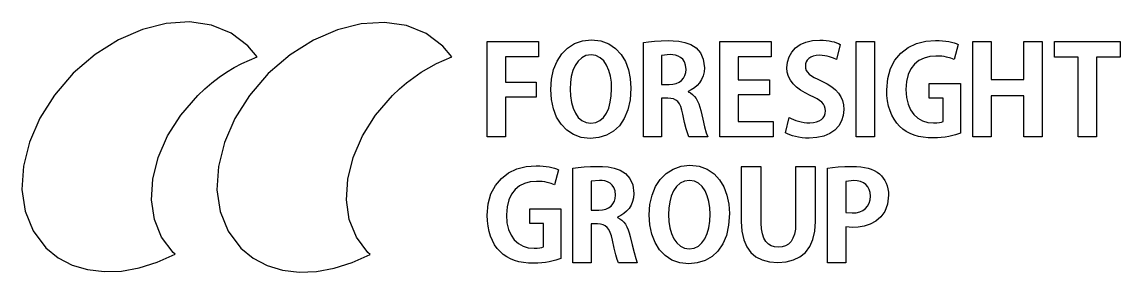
# Model space of a CAD drawing. Extents: x -180 to 158, y -77 to 92.
# Drawn here: x -5.5 to 77.9, y -56.1 to -37.1 of the extents above; entities that cross this region are included whole.
import ezdxf

# ---------------------------------------------------------------- set-up
doc = ezdxf.new("R2010")
doc.units = 0
doc.layers.add('LAYER_1', color=7, linetype='CONTINUOUS')

msp = doc.modelspace()

# ---------------------------------------------------------------- linework, layer by layer
at = {"layer": 'LAYER_1', "color": 250}
for points in [[(5.9443, -54.585), (5.0698, -53.4311), (4.5274, -52.0853), (4.3094, -50.5955), (4.4082, -49.0095), (4.816, -47.3752), (5.5254, -45.7404), (6.5285, -44.153), (7.8178, -42.6608), (8.34, -42.1661), (8.8782, -41.7077), (9.4304, -41.2861), (9.9943, -40.9015), (10.5679, -40.5542), (11.1491, -40.2448), (11.7356, -39.9735), (12.3255, -39.7406), (11.6264, -38.8999), (10.3432, -37.9302), (8.8461, -37.3282), (7.1885, -37.0855), (5.4237, -37.1941), (3.6052, -37.6455), (1.7863, -38.4317), (0.0204, -39.5443), (-1.6391, -40.9752), (-3.0731, -42.6343), (-4.1885, -44.3993), (-4.977, -46.217), (-5.4302, -48.034), (-5.5398, -49.7971), (-5.2973, -51.453), (-4.6944, -52.9484), (-3.7228, -54.2302), (-2.7848, -54.9898), (-1.7203, -55.5427), (-0.5514, -55.8924), (0.6997, -56.0425), (2.011, -55.9964), (3.3605, -55.7577), (4.7259, -55.3297), (6.0852, -54.716), (5.9443, -54.585)], [(20.7377, -54.5888), (19.8626, -53.4353), (19.3196, -52.0894), (19.1012, -50.5993), (19.1997, -49.0127), (19.6075, -47.3778), (20.317, -45.7425), (21.3207, -44.1548), (22.611, -42.6626), (23.1307, -42.1688), (23.6674, -41.7113), (24.2189, -41.2905), (24.7825, -40.9065), (25.3559, -40.5595), (25.9366, -40.2497), (26.5222, -39.9774), (27.1102, -39.7427), (26.4359, -38.9302), (25.1526, -37.9601), (23.6553, -37.3581), (21.9974, -37.1158), (20.2323, -37.2248), (18.4134, -37.6768), (16.5939, -38.4633), (14.8273, -39.5761), (13.167, -41.0068), (11.7342, -42.6638), (10.6196, -44.4276), (9.8317, -46.2447), (9.3788, -48.0616), (9.2691, -49.8248), (9.5111, -51.4811), (10.113, -52.9768), (11.0833, -54.2586), (12.0216, -55.0199), (13.0873, -55.5737), (14.2581, -55.9234), (15.5115, -56.0729), (16.8251, -56.0256), (18.1765, -55.7853), (19.5434, -55.3556), (20.9032, -54.7401), (20.7377, -54.5888)], [(29.7891, -45.8193), (29.7891, -38.5593), (33.6769, -38.5593), (33.6769, -39.7297), (31.1851, -39.7297), (31.1851, -41.6471), (33.5069, -41.6471), (33.5069, -42.7883), (31.1851, -42.7883), (31.1851, -45.8193), (29.7891, -45.8193)], [(40.709, -42.1004), (40.6502, -42.9905), (40.4798, -43.7642), (40.2069, -44.4209), (39.8405, -44.9598), (39.3895, -45.3802), (38.863, -45.6814), (38.2701, -45.8626), (37.6197, -45.9232), (36.941, -45.8501), (36.3431, -45.6395), (35.829, -45.3043), (35.4016, -44.8574), (35.0639, -44.3117), (34.819, -43.6802), (34.6699, -42.9758), (34.6195, -42.2113), (34.6749, -41.4265), (34.837, -40.7073), (35.0998, -40.0659), (35.4574, -39.5142), (35.9038, -39.0642), (36.433, -38.7279), (37.039, -38.5173), (37.7159, -38.4444), (38.4209, -38.522), (39.0304, -38.743), (39.5451, -39.09), (39.9652, -39.5454), (40.2913, -40.0916), (40.5236, -40.7112), (40.6627, -41.3867), (40.709, -42.1004)], [(45.0435, -42.3915), (45.2248, -42.479), (45.386, -42.5936), (45.5284, -42.7347), (45.6535, -42.9017), (45.7626, -43.094), (45.8572, -43.311), (45.9387, -43.5522), (46.0085, -43.8169), (46.1604, -44.4535), (46.3026, -45.0374), (46.4326, -45.5116), (46.5478, -45.8193), (45.1105, -45.8193), (45.0198, -45.5858), (44.9082, -45.2104), (44.7844, -44.7092), (44.6571, -44.0986), (44.581, -43.778), (44.4922, -43.5134), (44.3876, -43.3007), (44.2639, -43.1359), (44.118, -43.0149), (43.9467, -42.9335), (43.7468, -42.8877), (43.5152, -42.8733), (43.0429, -42.8733), (43.0429, -45.8193), (41.6589, -45.8193), (41.6589, -38.6523), (42.0529, -38.5929), (42.5061, -38.5455), (43.0027, -38.5141), (43.5271, -38.5027), (43.9086, -38.5113), (44.3448, -38.5507), (44.8032, -38.6409), (45.2512, -38.8021), (45.6562, -39.0546), (45.9859, -39.4184), (46.2075, -39.9138), (46.2886, -40.5609), (46.263, -40.8817), (46.1897, -41.179), (46.074, -41.4509), (45.9211, -41.6955), (45.7363, -41.9109), (45.525, -42.0952), (45.2923, -42.2465), (45.0435, -42.3631), (45.0435, -42.3915)], [(51.514, -45.8193), (47.4563, -45.8193), (47.4563, -38.5593), (51.363, -38.5593), (51.363, -39.7297), (48.8507, -39.7297), (48.8507, -41.4858), (51.2204, -41.4858), (51.2204, -42.6293), (48.8507, -42.6293), (48.8507, -44.6446), (51.514, -44.6446), (51.514, -45.8193)], [(56.3184, -39.9274), (56.0895, -39.8225), (55.7945, -39.7218), (55.6234, -39.6796), (55.4372, -39.6462), (55.2366, -39.6242), (55.0219, -39.6163), (54.7646, -39.6341), (54.5445, -39.6846), (54.3607, -39.7632), (54.2124, -39.8654), (54.0987, -39.9865), (54.0185, -40.1221), (53.9711, -40.2676), (53.9555, -40.4184), (53.9727, -40.6), (54.0254, -40.7607), (54.1158, -40.9056), (54.2457, -41.0403), (54.4172, -41.1698), (54.6322, -41.2996), (54.8927, -41.4349), (55.2006, -41.581), (55.6067, -41.7831), (55.954, -42.0008), (56.2439, -42.2358), (56.478, -42.4895), (56.6575, -42.7635), (56.784, -43.0594), (56.8589, -43.3788), (56.8835, -43.7232), (56.8391, -44.1805), (56.7076, -44.5987), (56.4917, -44.971), (56.194, -45.2908), (55.817, -45.5512), (55.3635, -45.7456), (54.836, -45.8672), (54.2371, -45.9092), (53.9684, -45.9005), (53.7036, -45.8756), (53.4473, -45.8368), (53.2041, -45.786), (52.9787, -45.7253), (52.7756, -45.6569), (52.5993, -45.5827), (52.4546, -45.505), (52.7277, -44.3371), (52.8794, -44.4197), (53.0494, -44.4963), (53.2347, -44.5653), (53.4327, -44.6253), (53.6405, -44.6746), (53.8551, -44.7117), (54.0738, -44.7351), (54.2937, -44.7433), (54.5673, -44.7264), (54.8055, -44.6771), (55.0081, -44.598), (55.1747, -44.4913), (55.3049, -44.3595), (55.3983, -44.2051), (55.4546, -44.0303), (55.4735, -43.8376), (55.4571, -43.6517), (55.407, -43.4826), (55.3217, -43.3272), (55.2001, -43.1828), (55.0405, -43.0464), (54.8418, -42.9153), (54.6025, -42.7864), (54.3213, -42.657), (53.9316, -42.47), (53.5836, -42.2629), (53.2806, -42.035), (53.0256, -41.7857), (52.8218, -41.5143), (52.6723, -41.2201), (52.5804, -40.9025), (52.549, -40.5609), (52.5921, -40.1285), (52.7192, -39.7296), (52.9268, -39.3715), (53.2114, -39.0617), (53.5696, -38.8077), (53.9979, -38.6171), (54.4929, -38.4972), (55.0511, -38.4556), (55.3008, -38.4628), (55.5359, -38.4832), (55.7558, -38.5151), (55.9599, -38.5567), (56.1478, -38.6064), (56.3189, -38.6623), (56.4726, -38.7228), (56.6086, -38.7861), (56.3184, -39.9274)], [(57.8094, -38.5593), (59.2039, -38.5593), (59.2039, -45.8193), (57.8094, -45.8193), (57.8094, -38.5593)], [(65.7412, -45.5349), (65.3537, -45.6598), (64.855, -45.7756), (64.5755, -45.8233), (64.2824, -45.8607), (63.9801, -45.8851), (63.6735, -45.8938), (63.2723, -45.8804), (62.8952, -45.84), (62.5417, -45.7721), (62.2114, -45.6763), (61.904, -45.5522), (61.6191, -45.3994), (61.3562, -45.2175), (61.1149, -45.006), (60.8942, -44.7586), (60.6992, -44.4784), (60.531, -44.168), (60.3907, -43.8297), (60.2796, -43.4662), (60.1988, -43.08), (60.1494, -42.6734), (60.1327, -42.249), (60.207, -41.3824), (60.4207, -40.6251), (60.7599, -39.9791), (61.2107, -39.4463), (61.7592, -39.0285), (62.3915, -38.7277), (63.0938, -38.5458), (63.8522, -38.4848), (64.123, -38.4907), (64.3804, -38.5078), (64.6229, -38.535), (64.8489, -38.5713), (65.0567, -38.6156), (65.2448, -38.6669), (65.4117, -38.7241), (65.5557, -38.7861), (65.2586, -39.9376), (64.993, -39.8319), (64.6822, -39.7478), (64.5057, -39.716), (64.3131, -39.6922), (64.1026, -39.6773), (63.8727, -39.6721), (63.4037, -39.7097), (62.9719, -39.8238), (62.5851, -40.0162), (62.251, -40.2889), (61.9776, -40.6438), (61.7726, -41.0828), (61.6439, -41.6078), (61.5992, -42.2206), (61.64, -42.8125), (61.7578, -43.3259), (61.9456, -43.7606), (62.1966, -44.1166), (62.5039, -44.3936), (62.8605, -44.5917), (63.2596, -44.7106), (63.6942, -44.7503), (63.9322, -44.7416), (64.1336, -44.7184), (64.2948, -44.6847), (64.412, -44.6446), (64.412, -42.8733), (63.3627, -42.8733), (63.3627, -41.7672), (65.7412, -41.7672), (65.7412, -45.5349)], [(71.9449, -45.8193), (70.5469, -45.8193), (70.5469, -42.6921), (68.0708, -42.6921), (68.0708, -45.8193), (66.6763, -45.8193), (66.6763, -38.5593), (68.0708, -38.5593), (68.0708, -41.4574), (70.5469, -41.4574), (70.5469, -38.5593), (71.9449, -38.5593), (71.9449, -45.8193)], [(77.8546, -39.7666), (76.0601, -39.7666), (76.0601, -45.8193), (74.6656, -45.8193), (74.6656, -39.7666), (72.8796, -39.7666), (72.8796, -38.5593), (77.8546, -38.5593), (77.8546, -39.7666)], [(36.0845, -42.1847), (36.0845, -42.1847), (36.1102, -42.7052), (36.1867, -43.1912), (36.3133, -43.6319), (36.489, -44.0166), (36.7132, -44.3345), (36.9849, -44.575), (37.3034, -44.7271), (37.6678, -44.7802), (38.0348, -44.7274), (38.3538, -44.5759), (38.6246, -44.3356), (38.8469, -44.0168), (39.0202, -43.6295), (39.1445, -43.1839), (39.2192, -42.69), (39.2442, -42.158), (39.2206, -41.6647), (39.1495, -41.1938), (39.0299, -40.7586), (38.8611, -40.3726), (38.6423, -40.049), (38.3727, -39.8014), (38.0516, -39.643), (37.6781, -39.5872), (37.2956, -39.6443), (36.9676, -39.806), (36.6932, -40.0583), (36.4711, -40.3871), (36.3003, -40.7783), (36.1797, -41.2177), (36.1081, -41.6912), (36.0845, -42.1847)], [(43.6216, -41.8343), (43.6216, -41.8343), (43.9031, -41.8131), (44.1537, -41.7515), (44.3714, -41.6521), (44.5542, -41.5176), (44.6998, -41.3508), (44.8065, -41.1544), (44.8719, -40.9312), (44.8942, -40.6838), (44.8632, -40.3669), (44.777, -40.1142), (44.6461, -39.9191), (44.4809, -39.7747), (44.2918, -39.6741), (44.0892, -39.6108), (43.8835, -39.5777), (43.6851, -39.5682), (43.0429, -39.6275), (43.0429, -41.8343), (43.6216, -41.8343)], [(35.3976, -55.0525), (35.0101, -55.1775), (34.5113, -55.2932), (34.2319, -55.3409), (33.9387, -55.3783), (33.6365, -55.4027), (33.3299, -55.4114), (32.9287, -55.398), (32.5515, -55.3576), (32.198, -55.2897), (31.8678, -55.1939), (31.5604, -55.0698), (31.2754, -54.917), (31.0125, -54.7351), (30.7713, -54.5236), (30.5506, -54.2762), (30.3556, -53.996), (30.1873, -53.6856), (30.0471, -53.3474), (29.9359, -52.9839), (29.8551, -52.5976), (29.8057, -52.191), (29.789, -51.7666), (29.8633, -50.9), (30.077, -50.1427), (30.4162, -49.4967), (30.867, -48.9638), (31.4155, -48.546), (32.0479, -48.2452), (32.7502, -48.0634), (33.5086, -48.0023), (33.7794, -48.0082), (34.0368, -48.0253), (34.2793, -48.0526), (34.5053, -48.0889), (34.7131, -48.1332), (34.9013, -48.1844), (35.0682, -48.2416), (35.2122, -48.3036), (34.9151, -49.4551), (34.6495, -49.3495), (34.3386, -49.2654), (34.1621, -49.2336), (33.9695, -49.2098), (33.759, -49.1949), (33.529, -49.1897), (33.0601, -49.2273), (32.6283, -49.3414), (32.2414, -49.5338), (31.9074, -49.8065), (31.6339, -50.1614), (31.4289, -50.6003), (31.3002, -51.1253), (31.2555, -51.7381), (31.2963, -52.3301), (31.4141, -52.8435), (31.6019, -53.2782), (31.8529, -53.6342), (32.1602, -53.9113), (32.5169, -54.1093), (32.916, -54.2282), (33.3506, -54.2679), (33.5885, -54.2592), (33.79, -54.236), (33.9512, -54.2023), (34.0684, -54.1622), (34.0684, -52.3909), (33.0191, -52.3909), (33.0191, -51.2848), (35.3976, -51.2848), (35.3976, -55.0525)], [(39.6866, -51.9374), (39.8679, -52.0249), (40.0291, -52.1395), (40.1715, -52.2806), (40.2966, -52.4476), (40.4058, -52.6399), (40.5004, -52.8569), (40.5819, -53.0981), (40.6517, -53.3628), (40.8036, -53.9994), (40.9458, -54.5832), (41.0758, -55.0575), (41.191, -55.3652), (39.7537, -55.3652), (39.663, -55.1316), (39.5514, -54.7562), (39.4276, -54.2551), (39.3003, -53.6444), (39.2242, -53.3238), (39.1354, -53.0592), (39.0308, -52.8466), (38.9071, -52.6818), (38.7612, -52.5607), (38.5899, -52.4793), (38.39, -52.4335), (38.1583, -52.4191), (37.686, -52.4191), (37.686, -55.3652), (36.3019, -55.3652), (36.3019, -48.1981), (36.696, -48.1388), (37.1492, -48.0914), (37.6459, -48.06), (38.1703, -48.0486), (38.5518, -48.0572), (38.988, -48.0966), (39.4463, -48.1867), (39.8943, -48.348), (40.2994, -48.6004), (40.629, -48.9642), (40.8507, -49.4596), (40.9318, -50.1067), (40.9062, -50.4276), (40.8329, -50.7249), (40.7172, -50.9968), (40.5643, -51.2414), (40.3795, -51.4568), (40.1681, -51.6411), (39.9354, -51.7924), (39.6866, -51.909), (39.6866, -51.9374)], [(48.1847, -51.6235), (48.1261, -52.5136), (47.9561, -53.2873), (47.6837, -53.944), (47.3179, -54.4829), (46.8676, -54.9033), (46.3417, -55.2045), (45.7491, -55.3857), (45.0989, -55.4463), (44.4196, -55.3732), (43.821, -55.1626), (43.3063, -54.8274), (42.8784, -54.3805), (42.5403, -53.8348), (42.2951, -53.2033), (42.1458, -52.4989), (42.0953, -51.7344), (42.1505, -50.9495), (42.3122, -50.2304), (42.5746, -49.5889), (42.9318, -49.0372), (43.378, -48.5872), (43.9072, -48.2509), (44.5137, -48.0403), (45.1916, -47.9674), (45.898, -48.045), (46.5083, -48.266), (47.0231, -48.613), (47.4429, -49.0684), (47.7683, -49.6147), (48.0001, -50.2343), (48.1386, -50.9098), (48.1847, -51.6235)], [(53.2181, -48.074), (53.2181, -52.3589), (53.195, -52.8085), (53.1271, -53.1898), (53.0165, -53.5054), (52.8655, -53.7578), (52.6761, -53.9497), (52.4506, -54.0837), (52.1911, -54.1621), (51.8997, -54.1877), (51.6209, -54.1613), (51.3692, -54.081), (51.1476, -53.9448), (50.9594, -53.7508), (50.8076, -53.4971), (50.6953, -53.1818), (50.6256, -52.8031), (50.6017, -52.3589), (50.6017, -48.074), (49.089, -48.074), (49.089, -52.2362), (49.1355, -52.9813), (49.2731, -53.6201), (49.4992, -54.1546), (49.8108, -54.587), (50.2054, -54.9196), (50.6801, -55.1544), (51.2321, -55.2937), (51.8588, -55.3397), (52.4928, -55.293), (53.0578, -55.1516), (53.549, -54.9141), (53.9617, -54.5788), (54.291, -54.144), (54.5321, -53.6081), (54.6803, -52.9696), (54.7308, -52.2267), (54.7308, -48.074), (53.2181, -48.074)], [(55.6353, -48.1981), (56.0077, -48.1388), (56.4438, -48.0914), (56.9452, -48.06), (57.5138, -48.0486), (57.8464, -48.057), (58.1579, -48.0826), (58.448, -48.1258), (58.717, -48.1873), (58.9648, -48.2674), (59.1915, -48.3667), (59.397, -48.4856), (59.5814, -48.6248), (59.7347, -48.7727), (59.8717, -48.9392), (59.9911, -49.1228), (60.0918, -49.3222), (60.1723, -49.5359), (60.2315, -49.7624), (60.2679, -50.0004), (60.2803, -50.2483), (60.2068, -50.9242), (60.0036, -51.4682), (59.697, -51.8932), (59.3133, -52.2121), (58.8786, -52.4377), (58.4192, -52.5829), (57.9613, -52.6606), (57.531, -52.6836), (57.0245, -52.6467), (57.0245, -55.3652), (55.6353, -55.3652), (55.6353, -48.1981)], [(38.2647, -51.3801), (38.2647, -51.3801), (38.5462, -51.3589), (38.7969, -51.2973), (39.0146, -51.1979), (39.1973, -51.0634), (39.343, -50.8966), (39.4496, -50.7002), (39.515, -50.477), (39.5373, -50.2296), (39.5063, -49.9127), (39.4201, -49.66), (39.2892, -49.4649), (39.124, -49.3205), (38.9349, -49.22), (38.7323, -49.1566), (38.5266, -49.1236), (38.3283, -49.1141), (37.686, -49.1734), (37.686, -51.3801), (38.2647, -51.3801)], [(43.5601, -51.7078), (43.5601, -51.7078), (43.5861, -52.2283), (43.6633, -52.7142), (43.7908, -53.1549), (43.9673, -53.5397), (44.1919, -53.8576), (44.4635, -54.098), (44.7811, -54.2502), (45.1435, -54.3033), (45.5095, -54.2505), (45.8281, -54.099), (46.0988, -53.8587), (46.3213, -53.5399), (46.495, -53.1526), (46.6197, -52.707), (46.6948, -52.2131), (46.7199, -51.6811), (46.6965, -51.1878), (46.6257, -50.7169), (46.5067, -50.2817), (46.3385, -49.8956), (46.1203, -49.5721), (45.8513, -49.3244), (45.5305, -49.166), (45.1572, -49.1102), (44.7725, -49.1673), (44.4432, -49.329), (44.1681, -49.5814), (43.9458, -49.9102), (43.7752, -50.3013), (43.6548, -50.7407), (43.5836, -51.2143), (43.5601, -51.7078)], [(57.0245, -51.5501), (57.0245, -51.5501), (57.5138, -51.5887), (57.823, -51.566), (58.0964, -51.4995), (58.3323, -51.3915), (58.529, -51.2446), (58.6849, -51.0609), (58.7984, -50.8429), (58.8676, -50.593), (58.8911, -50.3136), (58.8686, -50.0405), (58.8025, -49.8024), (58.6953, -49.5997), (58.5494, -49.4329), (58.3671, -49.3023), (58.1507, -49.2085), (57.9027, -49.1519), (57.6254, -49.1329), (57.0245, -49.1888), (57.0245, -51.5501)]]:
    msp.add_lwpolyline(points, close=True, dxfattribs=at)

doc.saveas('drawing.dxf')
